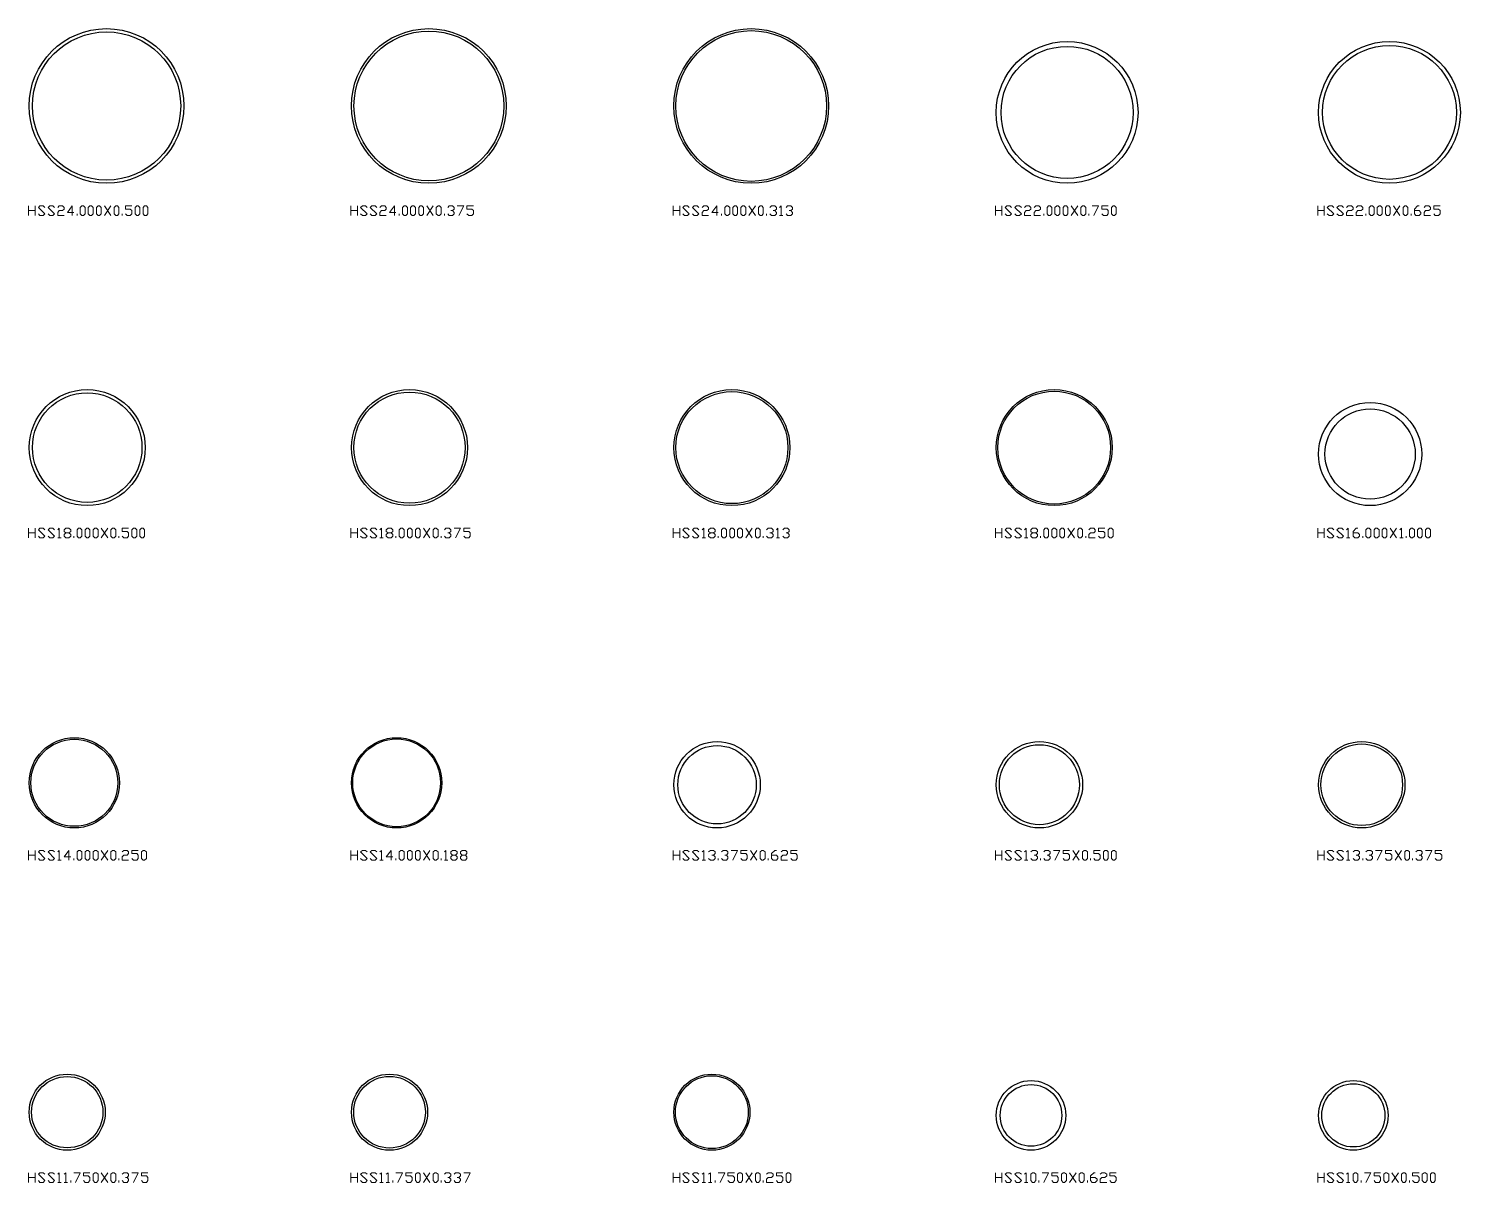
# Model space of a CAD drawing. Header units: inches. Extents: x 0 to 972, y -455 to 28.
# Drawn here: x 749.9 to 972, y -155 to 24 of the extents above; entities that cross this region are included whole.
import ezdxf

# ---------------------------------------------------------------- set-up
doc = ezdxf.new("R2010")
doc.units = ezdxf.units.IN
doc.header["$MEASUREMENT"] = 0
doc.layers.add('AISC_STEEL', color=7, linetype='Continuous')

msp = doc.modelspace()

# ---------------------------------------------------------------- linework, layer by layer
at = {"color": 3, "lineweight": 0}
for p, q in [((749.92, -5), (749.92, -3.5)), ((749.92, -4.24), (750.92, -4.24)), ((750.92, -3.5), (750.92, -5)), ((761.69, -5), (762.69, -3.5)), ((761.69, -3.5), (762.69, -5)), ((799.91, -5), (799.91, -3.5)), ((799.91, -4.24), (800.91, -4.24)), ((800.91, -3.5), (800.91, -5)), ((811.66, -5), (812.65, -3.5)), ((811.66, -3.5), (812.65, -5)), ((849.91, -5), (849.91, -3.5)), ((849.91, -4.24), (850.91, -4.24)), ((850.91, -3.5), (850.91, -5)), ((861.65, -5), (862.65, -3.5)), ((861.65, -3.5), (862.65, -5)), ((899.87, -5), (899.87, -3.5)), ((899.87, -4.24), (900.87, -4.24)), ((900.87, -3.5), (900.87, -5)), ((911.61, -5), (912.65, -3.5)), ((911.61, -3.5), (912.65, -5)), ((949.87, -5), (949.87, -3.5)), ((949.87, -4.24), (950.87, -4.24)), ((950.87, -3.5), (950.87, -5)), ((961.61, -5), (962.61, -3.5)), ((961.61, -3.5), (962.61, -5)), ((757.44, -5), (757.44, -4.73)), ((764.42, -5), (764.42, -4.73)), ((807.4, -5), (807.4, -4.73)), ((814.42, -5), (814.42, -4.73)), ((857.39, -5), (857.39, -4.73)), ((864.38, -5), (864.38, -4.73)), ((866.41, -5), (866.91, -5)), ((907.39, -5), (907.39, -4.73)), ((914.38, -5), (914.38, -4.73)), ((957.35, -5), (957.35, -4.73)), ((964.37, -5), (964.37, -4.73)), ((749.92, -55), (749.92, -53.5)), ((749.92, -54.23), (750.92, -54.23)), ((750.92, -53.5), (750.92, -55)), ((754.44, -55), (754.94, -55)), ((755.67, -54.23), (756.17, -54.23)), ((756.94, -55), (756.94, -54.73)), ((761.19, -55), (762.19, -53.5)), ((761.19, -53.5), (762.19, -55)), ((763.92, -55), (763.92, -54.73)), ((799.91, -55), (799.91, -53.5)), ((799.91, -54.23), (800.91, -54.23)), ((800.91, -53.5), (800.91, -55)), ((804.4, -55), (804.9, -55)), ((805.67, -54.23), (806.17, -54.23)), ((806.9, -55), (806.9, -54.73)), ((811.16, -55), (812.15, -53.5)), ((811.16, -53.5), (812.15, -55)), ((813.92, -55), (813.92, -54.73)), ((849.91, -55), (849.91, -53.5)), ((849.91, -54.23), (850.91, -54.23)), ((850.91, -53.5), (850.91, -55)), ((854.4, -55), (854.9, -55)), ((855.66, -54.23), (856.16, -54.23)), ((856.89, -55), (856.89, -54.73)), ((861.15, -55), (862.15, -53.5)), ((861.15, -53.5), (862.15, -55)), ((863.88, -55), (863.88, -54.73)), ((865.91, -55), (866.41, -55)), ((899.87, -55), (899.87, -53.5)), ((899.87, -54.23), (900.87, -54.23)), ((900.87, -53.5), (900.87, -55)), ((904.4, -55), (904.89, -55)), ((905.63, -54.23), (906.13, -54.23)), ((906.89, -55), (906.89, -54.73)), ((911.12, -55), (912.15, -53.5)), ((911.12, -53.5), (912.15, -55)), ((913.88, -55), (913.88, -54.73)), ((949.87, -55), (949.87, -53.5)), ((949.87, -54.23), (950.87, -54.23)), ((950.87, -53.5), (950.87, -55)), ((954.36, -55), (954.86, -55)), ((956.85, -55), (956.85, -54.73)), ((961.11, -55), (962.11, -53.5)), ((961.11, -53.5), (962.11, -55)), ((962.61, -55), (963.11, -55)), ((963.61, -55), (963.61, -54.73)), ((749.92, -104.99), (749.92, -103.5)), ((749.92, -104.23), (750.92, -104.23)), ((750.92, -103.5), (750.92, -104.99)), ((761.19, -104.99), (762.19, -103.5)), ((761.19, -103.5), (762.19, -104.99)), ((799.91, -104.99), (799.91, -103.5)), ((799.91, -104.23), (800.91, -104.23)), ((800.91, -103.5), (800.91, -104.99)), ((811.16, -104.99), (812.15, -103.5)), ((811.16, -103.5), (812.15, -104.99)), ((815.65, -104.23), (816.15, -104.23)), ((817.14, -104.23), (817.68, -104.23)), ((849.91, -104.99), (849.91, -103.5)), ((849.91, -104.23), (850.91, -104.23)), ((850.91, -103.5), (850.91, -104.99)), ((861.88, -104.99), (862.88, -103.5)), ((861.88, -103.5), (862.88, -104.99)), ((899.87, -104.99), (899.87, -103.5)), ((899.87, -104.23), (900.87, -104.23)), ((900.87, -103.5), (900.87, -104.99)), ((911.88, -104.99), (912.88, -103.5)), ((911.88, -103.5), (912.88, -104.99)), ((949.87, -104.99), (949.87, -103.5)), ((949.87, -104.23), (950.87, -104.23)), ((950.87, -103.5), (950.87, -104.99)), ((961.88, -104.99), (962.87, -103.5)), ((961.88, -103.5), (962.87, -104.99)), ((754.44, -104.99), (754.94, -104.99)), ((756.94, -104.99), (756.94, -104.73)), ((763.92, -104.99), (763.92, -104.73)), ((804.4, -104.99), (804.9, -104.99)), ((806.9, -104.99), (806.9, -104.73)), ((813.92, -104.99), (813.92, -104.73)), ((814.42, -104.99), (814.92, -104.99)), ((854.4, -104.99), (854.9, -104.99)), ((856.89, -104.99), (856.89, -104.73)), ((864.65, -104.99), (864.65, -104.73)), ((904.4, -104.99), (904.89, -104.99)), ((906.89, -104.99), (906.89, -104.73)), ((914.64, -104.99), (914.64, -104.73)), ((954.36, -104.99), (954.86, -104.99)), ((956.85, -104.99), (956.85, -104.73)), ((964.6, -104.99), (964.6, -104.73)), ((749.92, -154.99), (749.92, -153.49)), ((749.92, -154.22), (750.92, -154.22)), ((750.92, -153.49), (750.92, -154.99)), ((754.44, -154.99), (754.94, -154.99)), ((755.44, -154.99), (755.94, -154.99)), ((756.44, -154.99), (756.44, -154.72)), ((761.19, -154.99), (762.19, -153.49)), ((761.19, -153.49), (762.19, -154.99)), ((763.92, -154.99), (763.92, -154.72)), ((799.91, -154.99), (799.91, -153.49)), ((799.91, -154.22), (800.91, -154.22)), ((800.91, -153.49), (800.91, -154.99)), ((804.4, -154.99), (804.9, -154.99)), ((805.4, -154.99), (805.9, -154.99)), ((806.4, -154.99), (806.4, -154.72)), ((811.16, -154.99), (812.15, -153.49)), ((811.16, -153.49), (812.15, -154.99)), ((813.92, -154.99), (813.92, -154.72)), ((849.91, -154.99), (849.91, -153.49)), ((849.91, -154.22), (850.91, -154.22)), ((850.91, -153.49), (850.91, -154.99)), ((854.4, -154.99), (854.9, -154.99)), ((855.4, -154.99), (855.9, -154.99)), ((856.4, -154.99), (856.4, -154.72)), ((861.15, -154.99), (862.15, -153.49)), ((861.15, -153.49), (862.15, -154.99)), ((863.88, -154.99), (863.88, -154.72)), ((899.87, -154.99), (899.87, -153.49)), ((899.87, -154.22), (900.87, -154.22)), ((900.87, -153.49), (900.87, -154.99)), ((904.4, -154.99), (904.89, -154.99)), ((906.62, -154.99), (906.62, -154.72)), ((911.38, -154.99), (912.38, -153.49)), ((911.38, -153.49), (912.38, -154.99)), ((914.14, -154.99), (914.14, -154.72)), ((949.87, -154.99), (949.87, -153.49)), ((949.87, -154.22), (950.87, -154.22)), ((950.87, -153.49), (950.87, -154.99)), ((954.36, -154.99), (954.86, -154.99)), ((956.62, -154.99), (956.62, -154.72)), ((961.38, -154.99), (962.38, -153.49)), ((961.38, -153.49), (962.38, -154.99)), ((964.1, -154.99), (964.1, -154.72))]:
    msp.add_line(p, q, dxfattribs=at)
for points in [[(751.45, -4.73), (751.68, -5), (752.18, -5), (752.45, -4.73), (751.45, -3.74), (751.68, -3.5), (752.18, -3.5), (752.45, -3.74)], [(752.94, -4.73), (753.18, -5), (753.68, -5), (753.94, -4.73), (752.94, -3.74), (753.18, -3.5), (753.68, -3.5), (753.94, -3.74)], [(754.44, -3.74), (754.67, -3.5), (755.17, -3.5), (755.44, -3.74), (755.44, -4), (755.17, -4.24), (754.67, -4.24), (754.44, -4.5), (754.44, -5), (755.44, -5)], [(756.94, -4.5), (755.94, -4.5), (756.67, -3.5), (756.67, -5)], [(764.92, -4.73), (765.19, -5), (765.68, -5), (765.92, -4.73), (765.92, -4.24), (765.68, -4), (764.92, -4), (764.92, -3.5), (765.92, -3.5)], [(801.41, -4.73), (801.68, -5), (802.18, -5), (802.41, -4.73), (801.41, -3.74), (801.68, -3.5), (802.18, -3.5), (802.41, -3.74)], [(802.91, -4.73), (803.17, -5), (803.67, -5), (803.91, -4.73), (802.91, -3.74), (803.17, -3.5), (803.67, -3.5), (803.91, -3.74)], [(804.4, -3.74), (804.67, -3.5), (805.17, -3.5), (805.4, -3.74), (805.4, -4), (805.17, -4.24), (804.67, -4.24), (804.4, -4.5), (804.4, -5), (805.4, -5)], [(806.9, -4.5), (805.9, -4.5), (806.67, -3.5), (806.67, -5)], [(814.92, -3.74), (815.15, -3.5), (815.65, -3.5), (815.91, -3.74), (815.91, -4), (815.65, -4.24)], [(815.41, -4.24), (815.65, -4.24), (815.91, -4.5), (815.91, -4.73), (815.65, -5), (815.15, -5), (814.92, -4.73)], [(816.41, -3.5), (817.41, -3.5), (816.65, -5)], [(817.91, -4.73), (818.18, -5), (818.67, -5), (818.91, -4.73), (818.91, -4.24), (818.67, -4), (817.91, -4), (817.91, -3.5), (818.91, -3.5)], [(851.41, -4.73), (851.64, -5), (852.14, -5), (852.4, -4.73), (851.41, -3.74), (851.64, -3.5), (852.14, -3.5), (852.4, -3.74)], [(852.9, -4.73), (853.14, -5), (853.63, -5), (853.9, -4.73), (852.9, -3.74), (853.14, -3.5), (853.63, -3.5), (853.9, -3.74)], [(854.4, -3.74), (854.63, -3.5), (855.13, -3.5), (855.4, -3.74), (855.4, -4), (855.13, -4.24), (854.63, -4.24), (854.4, -4.5), (854.4, -5), (855.4, -5)], [(856.89, -4.5), (855.9, -4.5), (856.66, -3.5), (856.66, -5)], [(864.91, -3.74), (865.14, -3.5), (865.64, -3.5), (865.91, -3.74), (865.91, -4), (865.64, -4.24)], [(865.41, -4.24), (865.64, -4.24), (865.91, -4.5), (865.91, -4.73), (865.64, -5), (865.14, -5), (864.91, -4.73)], [(866.41, -3.74), (866.64, -3.5), (866.64, -5)], [(867.41, -3.74), (867.64, -3.5), (868.14, -3.5), (868.4, -3.74), (868.4, -4), (868.14, -4.24)], [(867.91, -4.24), (868.14, -4.24), (868.4, -4.5), (868.4, -4.73), (868.14, -5), (867.64, -5), (867.41, -4.73)], [(901.37, -4.73), (901.63, -5), (902.13, -5), (902.37, -4.73), (901.37, -3.74), (901.63, -3.5), (902.13, -3.5), (902.37, -3.74)], [(902.9, -4.73), (903.13, -5), (903.63, -5), (903.9, -4.73), (902.9, -3.74), (903.13, -3.5), (903.63, -3.5), (903.9, -3.74)], [(904.4, -3.74), (904.63, -3.5), (905.13, -3.5), (905.39, -3.74), (905.39, -4), (905.13, -4.24), (904.63, -4.24), (904.4, -4.5), (904.4, -5), (905.39, -5)], [(905.89, -3.74), (906.13, -3.5), (906.62, -3.5), (906.89, -3.74), (906.89, -4), (906.62, -4.24), (906.13, -4.24), (905.89, -4.5), (905.89, -5), (906.89, -5)], [(914.87, -3.5), (915.87, -3.5), (915.14, -5)], [(916.37, -4.73), (916.64, -5), (917.14, -5), (917.37, -4.73), (917.37, -4.24), (917.14, -4), (916.37, -4), (916.37, -3.5), (917.37, -3.5)], [(951.36, -4.73), (951.63, -5), (952.13, -5), (952.36, -4.73), (951.36, -3.74), (951.63, -3.5), (952.13, -3.5), (952.36, -3.74)], [(952.86, -4.73), (953.13, -5), (953.63, -5), (953.86, -4.73), (952.86, -3.74), (953.13, -3.5), (953.63, -3.5), (953.86, -3.74)], [(954.36, -3.74), (954.62, -3.5), (955.12, -3.5), (955.36, -3.74), (955.36, -4), (955.12, -4.24), (954.62, -4.24), (954.36, -4.5), (954.36, -5), (955.36, -5)], [(955.86, -3.74), (956.12, -3.5), (956.62, -3.5), (956.85, -3.74), (956.85, -4), (956.62, -4.24), (956.12, -4.24), (955.86, -4.5), (955.86, -5), (956.85, -5)], [(964.87, -4.24), (965.6, -4.24), (965.87, -4.5), (965.87, -4.73), (965.6, -5), (965.1, -5), (964.87, -4.73), (964.87, -4), (965.37, -3.5), (965.6, -3.5)], [(966.37, -3.74), (966.6, -3.5), (967.1, -3.5), (967.36, -3.74), (967.36, -4), (967.1, -4.24), (966.6, -4.24), (966.37, -4.5), (966.37, -5), (967.36, -5)], [(967.86, -4.73), (968.1, -5), (968.6, -5), (968.86, -4.73), (968.86, -4.24), (968.6, -4), (967.86, -4), (967.86, -3.5), (968.86, -3.5)], [(751.45, -54.73), (751.68, -55), (752.18, -55), (752.45, -54.73), (751.45, -53.73), (751.68, -53.5), (752.18, -53.5), (752.45, -53.73)], [(752.94, -54.73), (753.18, -55), (753.68, -55), (753.94, -54.73), (752.94, -53.73), (753.18, -53.5), (753.68, -53.5), (753.94, -53.73)], [(754.44, -53.73), (754.67, -53.5), (754.67, -55)], [(764.42, -54.73), (764.69, -55), (765.19, -55), (765.42, -54.73), (765.42, -54.23), (765.19, -54), (764.42, -54), (764.42, -53.5), (765.42, -53.5)], [(801.41, -54.73), (801.68, -55), (802.18, -55), (802.41, -54.73), (801.41, -53.73), (801.68, -53.5), (802.18, -53.5), (802.41, -53.73)], [(802.91, -54.73), (803.17, -55), (803.67, -55), (803.91, -54.73), (802.91, -53.73), (803.17, -53.5), (803.67, -53.5), (803.91, -53.73)], [(804.4, -53.73), (804.67, -53.5), (804.67, -55)], [(814.42, -53.73), (814.65, -53.5), (815.15, -53.5), (815.41, -53.73), (815.41, -54), (815.15, -54.23)], [(814.92, -54.23), (815.15, -54.23), (815.41, -54.5), (815.41, -54.73), (815.15, -55), (814.65, -55), (814.42, -54.73)], [(815.91, -53.5), (816.91, -53.5), (816.15, -55)], [(817.41, -54.73), (817.68, -55), (818.18, -55), (818.41, -54.73), (818.41, -54.23), (818.18, -54), (817.41, -54), (817.41, -53.5), (818.41, -53.5)], [(851.41, -54.73), (851.64, -55), (852.14, -55), (852.4, -54.73), (851.41, -53.73), (851.64, -53.5), (852.14, -53.5), (852.4, -53.73)], [(852.9, -54.73), (853.14, -55), (853.63, -55), (853.9, -54.73), (852.9, -53.73), (853.14, -53.5), (853.63, -53.5), (853.9, -53.73)], [(854.4, -53.73), (854.63, -53.5), (854.63, -55)], [(864.38, -53.73), (864.65, -53.5), (865.14, -53.5), (865.41, -53.73), (865.41, -54), (865.14, -54.23)], [(864.91, -54.23), (865.14, -54.23), (865.41, -54.5), (865.41, -54.73), (865.14, -55), (864.65, -55), (864.38, -54.73)], [(865.91, -53.73), (866.14, -53.5), (866.14, -55)], [(866.91, -53.73), (867.14, -53.5), (867.64, -53.5), (867.91, -53.73), (867.91, -54), (867.64, -54.23)], [(867.41, -54.23), (867.64, -54.23), (867.91, -54.5), (867.91, -54.73), (867.64, -55), (867.14, -55), (866.91, -54.73)], [(901.37, -54.73), (901.63, -55), (902.13, -55), (902.37, -54.73), (901.37, -53.73), (901.63, -53.5), (902.13, -53.5), (902.37, -53.73)], [(902.9, -54.73), (903.13, -55), (903.63, -55), (903.9, -54.73), (902.9, -53.73), (903.13, -53.5), (903.63, -53.5), (903.9, -53.73)], [(904.4, -53.73), (904.63, -53.5), (904.63, -55)], [(914.38, -53.73), (914.64, -53.5), (915.14, -53.5), (915.37, -53.73), (915.37, -54), (915.14, -54.23), (914.64, -54.23), (914.38, -54.5), (914.38, -55), (915.37, -55)], [(915.87, -54.73), (916.14, -55), (916.64, -55), (916.87, -54.73), (916.87, -54.23), (916.64, -54), (915.87, -54), (915.87, -53.5), (916.87, -53.5)], [(951.36, -54.73), (951.63, -55), (952.13, -55), (952.36, -54.73), (951.36, -53.73), (951.63, -53.5), (952.13, -53.5), (952.36, -53.73)], [(952.86, -54.73), (953.13, -55), (953.63, -55), (953.86, -54.73), (952.86, -53.73), (953.13, -53.5), (953.63, -53.5), (953.86, -53.73)], [(954.36, -53.73), (954.62, -53.5), (954.62, -55)], [(955.36, -54.23), (956.12, -54.23), (956.35, -54.5), (956.35, -54.73), (956.12, -55), (955.62, -55), (955.36, -54.73), (955.36, -54), (955.86, -53.5), (956.12, -53.5)], [(962.61, -53.73), (962.87, -53.5), (962.87, -55)], [(751.45, -104.73), (751.68, -104.99), (752.18, -104.99), (752.45, -104.73), (751.45, -103.73), (751.68, -103.5), (752.18, -103.5), (752.45, -103.73)], [(752.94, -104.73), (753.18, -104.99), (753.68, -104.99), (753.94, -104.73), (752.94, -103.73), (753.18, -103.5), (753.68, -103.5), (753.94, -103.73)], [(754.44, -103.73), (754.67, -103.5), (754.67, -104.99)], [(756.44, -104.49), (755.44, -104.49), (756.17, -103.5), (756.17, -104.99)], [(764.42, -103.73), (764.69, -103.5), (765.19, -103.5), (765.42, -103.73), (765.42, -103.99), (765.19, -104.23), (764.69, -104.23), (764.42, -104.49), (764.42, -104.99), (765.42, -104.99)], [(765.92, -104.73), (766.18, -104.99), (766.68, -104.99), (766.92, -104.73), (766.92, -104.23), (766.68, -103.99), (765.92, -103.99), (765.92, -103.5), (766.92, -103.5)], [(801.41, -104.73), (801.68, -104.99), (802.18, -104.99), (802.41, -104.73), (801.41, -103.73), (801.68, -103.5), (802.18, -103.5), (802.41, -103.73)], [(802.91, -104.73), (803.17, -104.99), (803.67, -104.99), (803.91, -104.73), (802.91, -103.73), (803.17, -103.5), (803.67, -103.5), (803.91, -103.73)], [(804.4, -103.73), (804.67, -103.5), (804.67, -104.99)], [(806.4, -104.49), (805.4, -104.49), (806.17, -103.5), (806.17, -104.99)], [(814.42, -103.73), (814.65, -103.5), (814.65, -104.99)], [(851.41, -104.73), (851.64, -104.99), (852.14, -104.99), (852.4, -104.73), (851.41, -103.73), (851.64, -103.5), (852.14, -103.5), (852.4, -103.73)], [(852.9, -104.73), (853.14, -104.99), (853.63, -104.99), (853.9, -104.73), (852.9, -103.73), (853.14, -103.5), (853.63, -103.5), (853.9, -103.73)], [(854.4, -103.73), (854.63, -103.5), (854.63, -104.99)], [(855.4, -103.73), (855.66, -103.5), (856.16, -103.5), (856.4, -103.73), (856.4, -103.99), (856.16, -104.23)], [(855.9, -104.23), (856.16, -104.23), (856.4, -104.49), (856.4, -104.73), (856.16, -104.99), (855.66, -104.99), (855.4, -104.73)], [(857.39, -103.73), (857.66, -103.5), (858.16, -103.5), (858.39, -103.73), (858.39, -103.99), (858.16, -104.23)], [(857.89, -104.23), (858.16, -104.23), (858.39, -104.49), (858.39, -104.73), (858.16, -104.99), (857.66, -104.99), (857.39, -104.73)], [(858.89, -103.5), (859.89, -103.5), (859.16, -104.99)], [(860.39, -104.73), (860.65, -104.99), (861.15, -104.99), (861.39, -104.73), (861.39, -104.23), (861.15, -103.99), (860.39, -103.99), (860.39, -103.5), (861.39, -103.5)], [(865.14, -104.23), (865.91, -104.23), (866.14, -104.49), (866.14, -104.73), (865.91, -104.99), (865.41, -104.99), (865.14, -104.73), (865.14, -103.99), (865.64, -103.5), (865.91, -103.5)], [(866.64, -103.73), (866.91, -103.5), (867.41, -103.5), (867.64, -103.73), (867.64, -103.99), (867.41, -104.23), (866.91, -104.23), (866.64, -104.49), (866.64, -104.99), (867.64, -104.99)], [(868.14, -104.73), (868.4, -104.99), (868.9, -104.99), (869.14, -104.73), (869.14, -104.23), (868.9, -103.99), (868.14, -103.99), (868.14, -103.5), (869.14, -103.5)], [(901.37, -104.73), (901.63, -104.99), (902.13, -104.99), (902.37, -104.73), (901.37, -103.73), (901.63, -103.5), (902.13, -103.5), (902.37, -103.73)], [(902.9, -104.73), (903.13, -104.99), (903.63, -104.99), (903.9, -104.73), (902.9, -103.73), (903.13, -103.5), (903.63, -103.5), (903.9, -103.73)], [(904.4, -103.73), (904.63, -103.5), (904.63, -104.99)], [(905.39, -103.73), (905.63, -103.5), (906.13, -103.5), (906.39, -103.73), (906.39, -103.99), (906.13, -104.23)], [(905.89, -104.23), (906.13, -104.23), (906.39, -104.49), (906.39, -104.73), (906.13, -104.99), (905.63, -104.99), (905.39, -104.73)], [(907.39, -103.73), (907.62, -103.5), (908.12, -103.5), (908.39, -103.73), (908.39, -103.99), (908.12, -104.23)], [(907.89, -104.23), (908.12, -104.23), (908.39, -104.49), (908.39, -104.73), (908.12, -104.99), (907.62, -104.99), (907.39, -104.73)], [(908.89, -103.5), (909.88, -103.5), (909.12, -104.99)], [(910.38, -104.73), (910.62, -104.99), (911.12, -104.99), (911.38, -104.73), (911.38, -104.23), (911.12, -103.99), (910.38, -103.99), (910.38, -103.5), (911.38, -103.5)], [(915.14, -104.73), (915.37, -104.99), (915.87, -104.99), (916.14, -104.73), (916.14, -104.23), (915.87, -103.99), (915.14, -103.99), (915.14, -103.5), (916.14, -103.5)], [(951.36, -104.73), (951.63, -104.99), (952.13, -104.99), (952.36, -104.73), (951.36, -103.73), (951.63, -103.5), (952.13, -103.5), (952.36, -103.73)], [(952.86, -104.73), (953.13, -104.99), (953.63, -104.99), (953.86, -104.73), (952.86, -103.73), (953.13, -103.5), (953.63, -103.5), (953.86, -103.73)], [(954.36, -103.73), (954.62, -103.5), (954.62, -104.99)], [(955.36, -103.73), (955.62, -103.5), (956.12, -103.5), (956.35, -103.73), (956.35, -103.99), (956.12, -104.23)], [(955.86, -104.23), (956.12, -104.23), (956.35, -104.49), (956.35, -104.73), (956.12, -104.99), (955.62, -104.99), (955.36, -104.73)], [(957.35, -103.73), (957.62, -103.5), (958.12, -103.5), (958.35, -103.73), (958.35, -103.99), (958.12, -104.23)], [(957.85, -104.23), (958.12, -104.23), (958.35, -104.49), (958.35, -104.73), (958.12, -104.99), (957.62, -104.99), (957.35, -104.73)], [(958.85, -103.5), (959.88, -103.5), (959.12, -104.99)], [(960.38, -104.73), (960.61, -104.99), (961.11, -104.99), (961.38, -104.73), (961.38, -104.23), (961.11, -103.99), (960.38, -103.99), (960.38, -103.5), (961.38, -103.5)], [(965.1, -103.73), (965.37, -103.5), (965.87, -103.5), (966.1, -103.73), (966.1, -103.99), (965.87, -104.23)], [(965.6, -104.23), (965.87, -104.23), (966.1, -104.49), (966.1, -104.73), (965.87, -104.99), (965.37, -104.99), (965.1, -104.73)], [(966.6, -103.5), (967.6, -103.5), (966.87, -104.99)], [(968.1, -104.73), (968.36, -104.99), (968.86, -104.99), (969.13, -104.73), (969.13, -104.23), (968.86, -103.99), (968.1, -103.99), (968.1, -103.5), (969.13, -103.5)], [(751.45, -154.72), (751.68, -154.99), (752.18, -154.99), (752.45, -154.72), (751.45, -153.72), (751.68, -153.49), (752.18, -153.49), (752.45, -153.72)], [(752.94, -154.72), (753.18, -154.99), (753.68, -154.99), (753.94, -154.72), (752.94, -153.72), (753.18, -153.49), (753.68, -153.49), (753.94, -153.72)], [(754.44, -153.72), (754.67, -153.49), (754.67, -154.99)], [(755.44, -153.72), (755.67, -153.49), (755.67, -154.99)], [(756.94, -153.49), (757.93, -153.49), (757.17, -154.99)], [(758.43, -154.72), (758.67, -154.99), (759.16, -154.99), (759.43, -154.72), (759.43, -154.22), (759.16, -153.99), (758.43, -153.99), (758.43, -153.49), (759.43, -153.49)], [(764.42, -153.72), (764.69, -153.49), (765.19, -153.49), (765.42, -153.72), (765.42, -153.99), (765.19, -154.22)], [(764.92, -154.22), (765.19, -154.22), (765.42, -154.49), (765.42, -154.72), (765.19, -154.99), (764.69, -154.99), (764.42, -154.72)], [(765.92, -153.49), (766.92, -153.49), (766.18, -154.99)], [(767.41, -154.72), (767.68, -154.99), (768.18, -154.99), (768.41, -154.72), (768.41, -154.22), (768.18, -153.99), (767.41, -153.99), (767.41, -153.49), (768.41, -153.49)], [(801.41, -154.72), (801.68, -154.99), (802.18, -154.99), (802.41, -154.72), (801.41, -153.72), (801.68, -153.49), (802.18, -153.49), (802.41, -153.72)], [(802.91, -154.72), (803.17, -154.99), (803.67, -154.99), (803.91, -154.72), (802.91, -153.72), (803.17, -153.49), (803.67, -153.49), (803.91, -153.72)], [(804.4, -153.72), (804.67, -153.49), (804.67, -154.99)], [(805.4, -153.72), (805.67, -153.49), (805.67, -154.99)], [(806.9, -153.49), (807.93, -153.49), (807.16, -154.99)], [(808.43, -154.72), (808.66, -154.99), (809.16, -154.99), (809.43, -154.72), (809.43, -154.22), (809.16, -153.99), (808.43, -153.99), (808.43, -153.49), (809.43, -153.49)], [(814.42, -153.72), (814.65, -153.49), (815.15, -153.49), (815.41, -153.72), (815.41, -153.99), (815.15, -154.22)], [(814.92, -154.22), (815.15, -154.22), (815.41, -154.49), (815.41, -154.72), (815.15, -154.99), (814.65, -154.99), (814.42, -154.72)], [(815.91, -153.72), (816.15, -153.49), (816.65, -153.49), (816.91, -153.72), (816.91, -153.99), (816.65, -154.22)], [(816.41, -154.22), (816.65, -154.22), (816.91, -154.49), (816.91, -154.72), (816.65, -154.99), (816.15, -154.99), (815.91, -154.72)], [(817.41, -153.49), (818.41, -153.49), (817.68, -154.99)], [(851.41, -154.72), (851.64, -154.99), (852.14, -154.99), (852.4, -154.72), (851.41, -153.72), (851.64, -153.49), (852.14, -153.49), (852.4, -153.72)], [(852.9, -154.72), (853.14, -154.99), (853.63, -154.99), (853.9, -154.72), (852.9, -153.72), (853.14, -153.49), (853.63, -153.49), (853.9, -153.72)], [(854.4, -153.72), (854.63, -153.49), (854.63, -154.99)], [(855.4, -153.72), (855.66, -153.49), (855.66, -154.99)], [(856.89, -153.49), (857.89, -153.49), (857.16, -154.99)], [(858.39, -154.72), (858.66, -154.99), (859.16, -154.99), (859.39, -154.72), (859.39, -154.22), (859.16, -153.99), (858.39, -153.99), (858.39, -153.49), (859.39, -153.49)], [(864.38, -153.72), (864.65, -153.49), (865.14, -153.49), (865.41, -153.72), (865.41, -153.99), (865.14, -154.22), (864.65, -154.22), (864.38, -154.49), (864.38, -154.99), (865.41, -154.99)], [(865.91, -154.72), (866.14, -154.99), (866.64, -154.99), (866.91, -154.72), (866.91, -154.22), (866.64, -153.99), (865.91, -153.99), (865.91, -153.49), (866.91, -153.49)], [(901.37, -154.72), (901.63, -154.99), (902.13, -154.99), (902.37, -154.72), (901.37, -153.72), (901.63, -153.49), (902.13, -153.49), (902.37, -153.72)], [(902.9, -154.72), (903.13, -154.99), (903.63, -154.99), (903.9, -154.72), (902.9, -153.72), (903.13, -153.49), (903.63, -153.49), (903.9, -153.72)], [(904.4, -153.72), (904.63, -153.49), (904.63, -154.99)], [(907.12, -153.49), (908.12, -153.49), (907.39, -154.99)], [(908.62, -154.72), (908.89, -154.99), (909.39, -154.99), (909.62, -154.72), (909.62, -154.22), (909.39, -153.99), (908.62, -153.99), (908.62, -153.49), (909.62, -153.49)], [(914.64, -154.22), (915.37, -154.22), (915.64, -154.49), (915.64, -154.72), (915.37, -154.99), (914.87, -154.99), (914.64, -154.72), (914.64, -153.99), (915.14, -153.49), (915.37, -153.49)], [(916.14, -153.72), (916.37, -153.49), (916.87, -153.49), (917.14, -153.72), (917.14, -153.99), (916.87, -154.22), (916.37, -154.22), (916.14, -154.49), (916.14, -154.99), (917.14, -154.99)], [(917.63, -154.72), (917.87, -154.99), (918.37, -154.99), (918.63, -154.72), (918.63, -154.22), (918.37, -153.99), (917.63, -153.99), (917.63, -153.49), (918.63, -153.49)], [(951.36, -154.72), (951.63, -154.99), (952.13, -154.99), (952.36, -154.72), (951.36, -153.72), (951.63, -153.49), (952.13, -153.49), (952.36, -153.72)], [(952.86, -154.72), (953.13, -154.99), (953.63, -154.99), (953.86, -154.72), (952.86, -153.72), (953.13, -153.49), (953.63, -153.49), (953.86, -153.72)], [(954.36, -153.72), (954.62, -153.49), (954.62, -154.99)], [(957.12, -153.49), (958.12, -153.49), (957.35, -154.99)], [(958.62, -154.72), (958.85, -154.99), (959.38, -154.99), (959.61, -154.72), (959.61, -154.22), (959.38, -153.99), (958.62, -153.99), (958.62, -153.49), (959.61, -153.49)], [(964.6, -154.72), (964.87, -154.99), (965.37, -154.99), (965.6, -154.72), (965.6, -154.22), (965.37, -153.99), (964.6, -153.99), (964.6, -153.49), (965.6, -153.49)]]:
    msp.add_lwpolyline(points, dxfattribs=at)
for points in [[(758.17, -5), (758.17, -5), (758.43, -5), (758.67, -4.73), (758.67, -3.74), (758.43, -3.5), (758.17, -3.5), (757.93, -3.74), (757.93, -4.73)], [(759.43, -5), (759.43, -5), (759.66, -5), (759.93, -4.73), (759.93, -3.74), (759.66, -3.5), (759.43, -3.5), (759.16, -3.74), (759.16, -4.73)], [(760.69, -5), (760.69, -5), (760.93, -5), (761.19, -4.73), (761.19, -3.74), (760.93, -3.5), (760.69, -3.5), (760.43, -3.74), (760.43, -4.73)], [(763.42, -5), (763.42, -5), (763.69, -5), (763.92, -4.73), (763.92, -3.74), (763.69, -3.5), (763.42, -3.5), (763.19, -3.74), (763.19, -4.73)], [(766.68, -5), (766.68, -5), (766.92, -5), (767.18, -4.73), (767.18, -3.74), (766.92, -3.5), (766.68, -3.5), (766.42, -3.74), (766.42, -4.73)], [(767.91, -5), (767.91, -5), (768.18, -5), (768.41, -4.73), (768.41, -3.74), (768.18, -3.5), (767.91, -3.5), (767.68, -3.74), (767.68, -4.73)], [(808.16, -5), (808.16, -5), (808.43, -5), (808.66, -4.73), (808.66, -3.74), (808.43, -3.5), (808.16, -3.5), (807.93, -3.74), (807.93, -4.73)], [(809.43, -5), (809.43, -5), (809.66, -5), (809.93, -4.73), (809.93, -3.74), (809.66, -3.5), (809.43, -3.5), (809.16, -3.74), (809.16, -4.73)], [(810.66, -5), (810.66, -5), (810.92, -5), (811.16, -4.73), (811.16, -3.74), (810.92, -3.5), (810.66, -3.5), (810.42, -3.74), (810.42, -4.73)], [(813.42, -5), (813.42, -5), (813.65, -5), (813.92, -4.73), (813.92, -3.74), (813.65, -3.5), (813.42, -3.5), (813.15, -3.74), (813.15, -4.73)], [(858.16, -5), (858.16, -5), (858.39, -5), (858.66, -4.73), (858.66, -3.74), (858.39, -3.5), (858.16, -3.5), (857.89, -3.74), (857.89, -4.73)], [(859.39, -5), (859.39, -5), (859.66, -5), (859.89, -4.73), (859.89, -3.74), (859.66, -3.5), (859.39, -3.5), (859.16, -3.74), (859.16, -4.73)], [(860.65, -5), (860.65, -5), (860.89, -5), (861.15, -4.73), (861.15, -3.74), (860.89, -3.5), (860.65, -3.5), (860.39, -3.74), (860.39, -4.73)], [(863.38, -5), (863.38, -5), (863.65, -5), (863.88, -4.73), (863.88, -3.74), (863.65, -3.5), (863.38, -3.5), (863.15, -3.74), (863.15, -4.73)], [(908.12, -5), (908.12, -5), (908.39, -5), (908.62, -4.73), (908.62, -3.74), (908.39, -3.5), (908.12, -3.5), (907.89, -3.74), (907.89, -4.73)], [(909.39, -5), (909.39, -5), (909.62, -5), (909.88, -4.73), (909.88, -3.74), (909.62, -3.5), (909.39, -3.5), (909.12, -3.74), (909.12, -4.73)], [(910.62, -5), (910.62, -5), (910.88, -5), (911.12, -4.73), (911.12, -3.74), (910.88, -3.5), (910.62, -3.5), (910.38, -3.74), (910.38, -4.73)], [(913.38, -5), (913.38, -5), (913.64, -5), (913.88, -4.73), (913.88, -3.74), (913.64, -3.5), (913.38, -3.5), (913.14, -3.74), (913.14, -4.73)], [(918.13, -5), (918.13, -5), (918.37, -5), (918.63, -4.73), (918.63, -3.74), (918.37, -3.5), (918.13, -3.5), (917.87, -3.74), (917.87, -4.73)], [(958.12, -5), (958.12, -5), (958.35, -5), (958.62, -4.73), (958.62, -3.74), (958.35, -3.5), (958.12, -3.5), (957.85, -3.74), (957.85, -4.73)], [(959.38, -5), (959.38, -5), (959.61, -5), (959.88, -4.73), (959.88, -3.74), (959.61, -3.5), (959.38, -3.5), (959.12, -3.74), (959.12, -4.73)], [(960.61, -5), (960.61, -5), (960.88, -5), (961.11, -4.73), (961.11, -3.74), (960.88, -3.5), (960.61, -3.5), (960.38, -3.74), (960.38, -4.73)], [(963.37, -5), (963.37, -5), (963.61, -5), (963.87, -4.73), (963.87, -3.74), (963.61, -3.5), (963.37, -3.5), (963.11, -3.74), (963.11, -4.73)], [(756.17, -54.23), (756.44, -54.5), (756.44, -54.73), (756.17, -55), (755.67, -55), (755.44, -54.73), (755.44, -54.5), (755.67, -54.23), (755.44, -54), (755.44, -53.73), (755.67, -53.5), (756.17, -53.5), (756.44, -53.73), (756.44, -54)], [(757.67, -55), (757.67, -55), (757.93, -55), (758.17, -54.73), (758.17, -53.73), (757.93, -53.5), (757.67, -53.5), (757.44, -53.73), (757.44, -54.73)], [(758.93, -55), (758.93, -55), (759.16, -55), (759.43, -54.73), (759.43, -53.73), (759.16, -53.5), (758.93, -53.5), (758.67, -53.73), (758.67, -54.73)], [(760.16, -55), (760.16, -55), (760.43, -55), (760.69, -54.73), (760.69, -53.73), (760.43, -53.5), (760.16, -53.5), (759.93, -53.73), (759.93, -54.73)], [(762.92, -55), (762.92, -55), (763.19, -55), (763.42, -54.73), (763.42, -53.73), (763.19, -53.5), (762.92, -53.5), (762.69, -53.73), (762.69, -54.73)], [(766.18, -55), (766.18, -55), (766.42, -55), (766.68, -54.73), (766.68, -53.73), (766.42, -53.5), (766.18, -53.5), (765.92, -53.73), (765.92, -54.73)], [(767.41, -55), (767.41, -55), (767.68, -55), (767.91, -54.73), (767.91, -53.73), (767.68, -53.5), (767.41, -53.5), (767.18, -53.73), (767.18, -54.73)], [(806.17, -54.23), (806.4, -54.5), (806.4, -54.73), (806.17, -55), (805.67, -55), (805.4, -54.73), (805.4, -54.5), (805.67, -54.23), (805.4, -54), (805.4, -53.73), (805.67, -53.5), (806.17, -53.5), (806.4, -53.73), (806.4, -54)], [(807.66, -55), (807.66, -55), (807.93, -55), (808.16, -54.73), (808.16, -53.73), (807.93, -53.5), (807.66, -53.5), (807.4, -53.73), (807.4, -54.73)], [(808.93, -55), (808.93, -55), (809.16, -55), (809.43, -54.73), (809.43, -53.73), (809.16, -53.5), (808.93, -53.5), (808.66, -53.73), (808.66, -54.73)], [(810.16, -55), (810.16, -55), (810.42, -55), (810.66, -54.73), (810.66, -53.73), (810.42, -53.5), (810.16, -53.5), (809.93, -53.73), (809.93, -54.73)], [(812.92, -55), (812.92, -55), (813.15, -55), (813.42, -54.73), (813.42, -53.73), (813.15, -53.5), (812.92, -53.5), (812.65, -53.73), (812.65, -54.73)], [(856.16, -54.23), (856.4, -54.5), (856.4, -54.73), (856.16, -55), (855.66, -55), (855.4, -54.73), (855.4, -54.5), (855.66, -54.23), (855.4, -54), (855.4, -53.73), (855.66, -53.5), (856.16, -53.5), (856.4, -53.73), (856.4, -54)], [(857.66, -55), (857.66, -55), (857.89, -55), (858.16, -54.73), (858.16, -53.73), (857.89, -53.5), (857.66, -53.5), (857.39, -53.73), (857.39, -54.73)], [(858.89, -55), (858.89, -55), (859.16, -55), (859.39, -54.73), (859.39, -53.73), (859.16, -53.5), (858.89, -53.5), (858.66, -53.73), (858.66, -54.73)], [(860.15, -55), (860.15, -55), (860.39, -55), (860.65, -54.73), (860.65, -53.73), (860.39, -53.5), (860.15, -53.5), (859.89, -53.73), (859.89, -54.73)], [(862.88, -55), (862.88, -55), (863.15, -55), (863.38, -54.73), (863.38, -53.73), (863.15, -53.5), (862.88, -53.5), (862.65, -53.73), (862.65, -54.73)], [(906.13, -54.23), (906.39, -54.5), (906.39, -54.73), (906.13, -55), (905.63, -55), (905.39, -54.73), (905.39, -54.5), (905.63, -54.23), (905.39, -54), (905.39, -53.73), (905.63, -53.5), (906.13, -53.5), (906.39, -53.73), (906.39, -54)], [(907.62, -55), (907.62, -55), (907.89, -55), (908.12, -54.73), (908.12, -53.73), (907.89, -53.5), (907.62, -53.5), (907.39, -53.73), (907.39, -54.73)], [(908.89, -55), (908.89, -55), (909.12, -55), (909.39, -54.73), (909.39, -53.73), (909.12, -53.5), (908.89, -53.5), (908.62, -53.73), (908.62, -54.73)], [(910.12, -55), (910.12, -55), (910.38, -55), (910.62, -54.73), (910.62, -53.73), (910.38, -53.5), (910.12, -53.5), (909.88, -53.73), (909.88, -54.73)], [(912.88, -55), (912.88, -55), (913.14, -55), (913.38, -54.73), (913.38, -53.73), (913.14, -53.5), (912.88, -53.5), (912.65, -53.73), (912.65, -54.73)], [(917.63, -55), (917.63, -55), (917.87, -55), (918.13, -54.73), (918.13, -53.73), (917.87, -53.5), (917.63, -53.5), (917.37, -53.73), (917.37, -54.73)], [(957.62, -55), (957.62, -55), (957.85, -55), (958.12, -54.73), (958.12, -53.73), (957.85, -53.5), (957.62, -53.5), (957.35, -53.73), (957.35, -54.73)], [(958.85, -55), (958.85, -55), (959.12, -55), (959.38, -54.73), (959.38, -53.73), (959.12, -53.5), (958.85, -53.5), (958.62, -53.73), (958.62, -54.73)], [(960.11, -55), (960.11, -55), (960.38, -55), (960.61, -54.73), (960.61, -53.73), (960.38, -53.5), (960.11, -53.5), (959.88, -53.73), (959.88, -54.73)], [(964.37, -55), (964.37, -55), (964.6, -55), (964.87, -54.73), (964.87, -53.73), (964.6, -53.5), (964.37, -53.5), (964.1, -53.73), (964.1, -54.73)], [(965.6, -55), (965.6, -55), (965.87, -55), (966.1, -54.73), (966.1, -53.73), (965.87, -53.5), (965.6, -53.5), (965.37, -53.73), (965.37, -54.73)], [(966.87, -55), (966.87, -55), (967.1, -55), (967.36, -54.73), (967.36, -53.73), (967.1, -53.5), (966.87, -53.5), (966.6, -53.73), (966.6, -54.73)], [(757.67, -104.99), (757.67, -104.99), (757.93, -104.99), (758.17, -104.73), (758.17, -103.73), (757.93, -103.5), (757.67, -103.5), (757.44, -103.73), (757.44, -104.73)], [(758.93, -104.99), (758.93, -104.99), (759.16, -104.99), (759.43, -104.73), (759.43, -103.73), (759.16, -103.5), (758.93, -103.5), (758.67, -103.73), (758.67, -104.73)], [(760.16, -104.99), (760.16, -104.99), (760.43, -104.99), (760.69, -104.73), (760.69, -103.73), (760.43, -103.5), (760.16, -103.5), (759.93, -103.73), (759.93, -104.73)], [(762.92, -104.99), (762.92, -104.99), (763.19, -104.99), (763.42, -104.73), (763.42, -103.73), (763.19, -103.5), (762.92, -103.5), (762.69, -103.73), (762.69, -104.73)], [(767.68, -104.99), (767.68, -104.99), (767.91, -104.99), (768.18, -104.73), (768.18, -103.73), (767.91, -103.5), (767.68, -103.5), (767.41, -103.73), (767.41, -104.73)], [(807.66, -104.99), (807.66, -104.99), (807.93, -104.99), (808.16, -104.73), (808.16, -103.73), (807.93, -103.5), (807.66, -103.5), (807.4, -103.73), (807.4, -104.73)], [(808.93, -104.99), (808.93, -104.99), (809.16, -104.99), (809.43, -104.73), (809.43, -103.73), (809.16, -103.5), (808.93, -103.5), (808.66, -103.73), (808.66, -104.73)], [(810.16, -104.99), (810.16, -104.99), (810.42, -104.99), (810.66, -104.73), (810.66, -103.73), (810.42, -103.5), (810.16, -103.5), (809.93, -103.73), (809.93, -104.73)], [(812.92, -104.99), (812.92, -104.99), (813.15, -104.99), (813.42, -104.73), (813.42, -103.73), (813.15, -103.5), (812.92, -103.5), (812.65, -103.73), (812.65, -104.73)], [(816.15, -104.23), (816.41, -104.49), (816.41, -104.73), (816.15, -104.99), (815.65, -104.99), (815.41, -104.73), (815.41, -104.49), (815.65, -104.23), (815.41, -103.99), (815.41, -103.73), (815.65, -103.5), (816.15, -103.5), (816.41, -103.73), (816.41, -103.99)], [(817.68, -104.23), (817.91, -104.49), (817.91, -104.73), (817.68, -104.99), (817.14, -104.99), (816.91, -104.73), (816.91, -104.49), (817.14, -104.23), (816.91, -103.99), (816.91, -103.73), (817.14, -103.5), (817.68, -103.5), (817.91, -103.73), (817.91, -103.99)], [(863.65, -104.99), (863.65, -104.99), (863.88, -104.99), (864.15, -104.73), (864.15, -103.73), (863.88, -103.5), (863.65, -103.5), (863.38, -103.73), (863.38, -104.73)], [(913.64, -104.99), (913.64, -104.99), (913.88, -104.99), (914.14, -104.73), (914.14, -103.73), (913.88, -103.5), (913.64, -103.5), (913.38, -103.73), (913.38, -104.73)], [(916.87, -104.99), (916.87, -104.99), (917.14, -104.99), (917.37, -104.73), (917.37, -103.73), (917.14, -103.5), (916.87, -103.5), (916.64, -103.73), (916.64, -104.73)], [(918.13, -104.99), (918.13, -104.99), (918.37, -104.99), (918.63, -104.73), (918.63, -103.73), (918.37, -103.5), (918.13, -103.5), (917.87, -103.73), (917.87, -104.73)], [(963.61, -104.99), (963.61, -104.99), (963.87, -104.99), (964.1, -104.73), (964.1, -103.73), (963.87, -103.5), (963.61, -103.5), (963.37, -103.73), (963.37, -104.73)], [(760.16, -154.99), (760.16, -154.99), (760.43, -154.99), (760.69, -154.72), (760.69, -153.72), (760.43, -153.49), (760.16, -153.49), (759.93, -153.72), (759.93, -154.72)], [(762.92, -154.99), (762.92, -154.99), (763.19, -154.99), (763.42, -154.72), (763.42, -153.72), (763.19, -153.49), (762.92, -153.49), (762.69, -153.72), (762.69, -154.72)], [(810.16, -154.99), (810.16, -154.99), (810.42, -154.99), (810.66, -154.72), (810.66, -153.72), (810.42, -153.49), (810.16, -153.49), (809.93, -153.72), (809.93, -154.72)], [(812.92, -154.99), (812.92, -154.99), (813.15, -154.99), (813.42, -154.72), (813.42, -153.72), (813.15, -153.49), (812.92, -153.49), (812.65, -153.72), (812.65, -154.72)], [(860.15, -154.99), (860.15, -154.99), (860.39, -154.99), (860.65, -154.72), (860.65, -153.72), (860.39, -153.49), (860.15, -153.49), (859.89, -153.72), (859.89, -154.72)], [(862.88, -154.99), (862.88, -154.99), (863.15, -154.99), (863.38, -154.72), (863.38, -153.72), (863.15, -153.49), (862.88, -153.49), (862.65, -153.72), (862.65, -154.72)], [(867.64, -154.99), (867.64, -154.99), (867.91, -154.99), (868.14, -154.72), (868.14, -153.72), (867.91, -153.49), (867.64, -153.49), (867.41, -153.72), (867.41, -154.72)], [(905.63, -154.99), (905.63, -154.99), (905.89, -154.99), (906.13, -154.72), (906.13, -153.72), (905.89, -153.49), (905.63, -153.49), (905.39, -153.72), (905.39, -154.72)], [(910.38, -154.99), (910.38, -154.99), (910.62, -154.99), (910.88, -154.72), (910.88, -153.72), (910.62, -153.49), (910.38, -153.49), (910.12, -153.72), (910.12, -154.72)], [(913.14, -154.99), (913.14, -154.99), (913.38, -154.99), (913.64, -154.72), (913.64, -153.72), (913.38, -153.49), (913.14, -153.49), (912.88, -153.72), (912.88, -154.72)], [(955.62, -154.99), (955.62, -154.99), (955.86, -154.99), (956.12, -154.72), (956.12, -153.72), (955.86, -153.49), (955.62, -153.49), (955.36, -153.72), (955.36, -154.72)], [(960.38, -154.99), (960.38, -154.99), (960.61, -154.99), (960.88, -154.72), (960.88, -153.72), (960.61, -153.49), (960.38, -153.49), (960.11, -153.72), (960.11, -154.72)], [(963.11, -154.99), (963.11, -154.99), (963.37, -154.99), (963.61, -154.72), (963.61, -153.72), (963.37, -153.49), (963.11, -153.49), (962.87, -153.72), (962.87, -154.72)], [(966.37, -154.99), (966.37, -154.99), (966.6, -154.99), (966.87, -154.72), (966.87, -153.72), (966.6, -153.49), (966.37, -153.49), (966.1, -153.72), (966.1, -154.72)], [(967.6, -154.99), (967.6, -154.99), (967.86, -154.99), (968.1, -154.72), (968.1, -153.72), (967.86, -153.49), (967.6, -153.49), (967.36, -153.72), (967.36, -154.72)]]:
    msp.add_lwpolyline(points, close=True, dxfattribs=at)
at = {"layer": 'AISC_STEEL'}
for centre, radius in [((762, 12), 12), ((762, 12), 11.5), ((812, 12), 12), ((812, 12), 11.62), ((862, 12), 12), ((862, 12), 11.69), ((911, 11), 11), ((911, 11), 10.25), ((961, 11), 11), ((961, 11), 10.38), ((759, -41), 9), ((759, -41), 8.5), ((809, -41), 9), ((809, -41), 8.62), ((859, -41), 9), ((859, -41), 8.69), ((909, -41), 9), ((909, -41), 8.75), ((958, -42), 8), ((958, -42), 7), ((757, -93), 7), ((757, -93), 6.75), ((807, -93), 7), ((807, -93), 6.81), ((856.7, -93.3), 6.7), ((906.7, -93.3), 6.7), ((956.7, -93.3), 6.7), ((856.7, -93.3), 6.08), ((906.7, -93.3), 6.2), ((956.7, -93.3), 6.33), ((755.9, -144.1), 5.9), ((755.9, -144.1), 5.53), ((805.9, -144.1), 5.9), ((805.9, -144.1), 5.56), ((855.9, -144.1), 5.9), ((855.9, -144.1), 5.65), ((905.4, -144.6), 5.4), ((905.4, -144.6), 4.78), ((955.4, -144.6), 5.4), ((955.4, -144.6), 4.9)]:
    msp.add_circle(centre, radius, dxfattribs=at)

doc.saveas('drawing.dxf')
